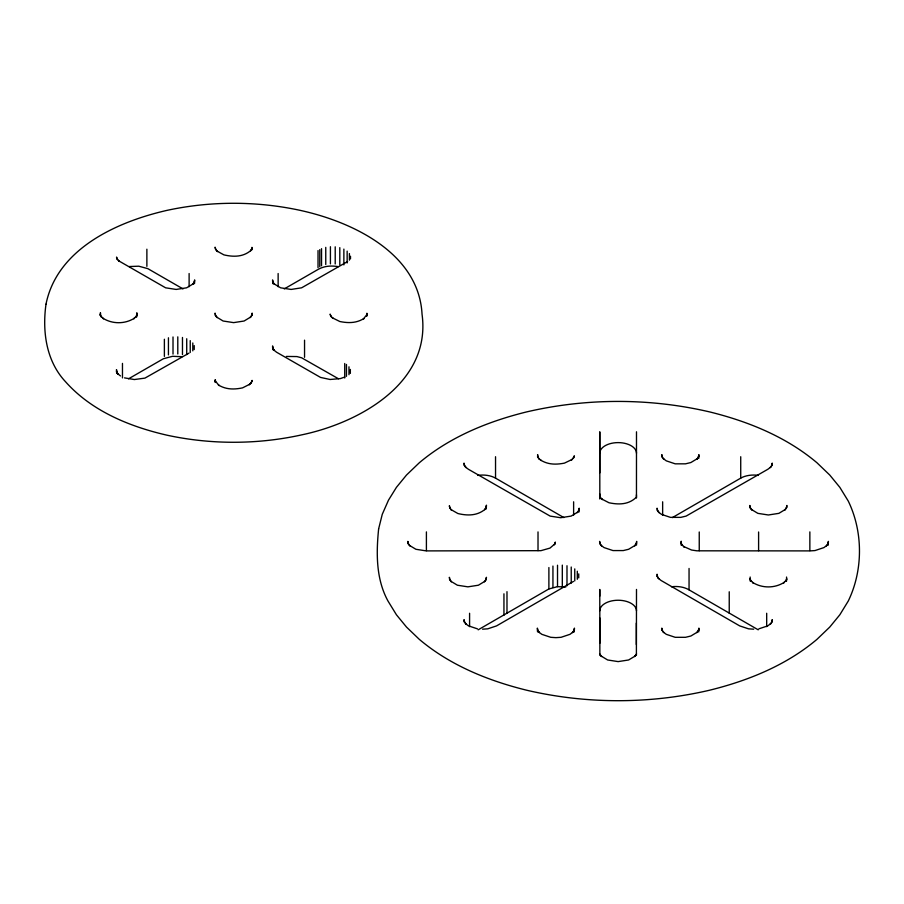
<?xml version="1.0" encoding="UTF-8"?>
<svg xmlns="http://www.w3.org/2000/svg" width="904" height="904" viewBox="0 0 904 904"><rect width="100%" height="100%" fill="white"/><g stroke="black" fill="none" stroke-linecap="round" stroke-linejoin="round"><path stroke-width="1.36" d="M636.461 497.991L636.495 431.796M636.393 655.456L636.495 589.431M599.872 655.456L599.77 589.431L599.77 596.131M251.967 247.368L251.549 250.125L252.239 248.069L250.532 250.77L251.278 250.114C243.538 257.041 233.74 257.165 223.909 254.871L216.824 250.973L217.536 251.594L215.434 248.995L215.943 249.933L215.095 247.176L215.276 248.284M251.979 314.208L252.159 313.1L251.527 315.88L252.046 314.92L250.137 317.575L250.86 316.931L244.125 321.01L233.627 322.626L223.118 321.01L216.384 316.931L217.107 317.575L215.208 314.92L215.717 315.88L215.084 313.1L215.265 314.208M486.262 578.424L486.442 577.306L485.81 580.086L486.318 579.125L484.408 581.78L485.143 581.136L478.397 585.216L467.899 586.843L457.39 585.216L450.655 581.136L451.378 581.78L449.48 579.125L449.989 580.086L449.356 577.306L449.537 578.424M772.061 464.215L772.242 463.108L771.609 465.888L772.118 464.927L770.219 467.583L770.942 466.939L767.846 469.278L686.125 516.094L680.78 517.37L670.474 517.37L661.547 514.399L658.383 512.014L659.106 512.658L657.208 510.003L657.716 510.963L657.084 508.195L657.264 509.302M786.729 506.568L786.909 505.46L786.277 508.229L786.785 507.268L784.887 509.924L785.61 509.28L778.875 513.359L768.366 514.986L757.868 513.359L751.122 509.28L751.857 509.924L749.947 507.268L750.456 508.229L749.823 505.46L750.004 506.568M772.061 620.765L772.242 619.658L771.609 622.427L772.118 621.466L770.219 624.122L770.942 623.477L767.779 625.862L758.851 628.834M251.922 381.499L252.092 380.392L251.063 383.126L251.561 382.2L249.267 384.754L249.956 384.143L242.543 387.872C233.752 389.714 225.808 389.534 218.406 384.98L219.05 385.556L214.858 380.392L215.547 382.471L215.333 379.703L215.333 382.335M555.146 543.18L555.327 542.072L554.389 544.818L554.886 543.88L549.96 548.106L540.931 550.672L426.236 550.898L415.908 549.282L409.162 545.214L409.896 545.858L407.986 543.202L408.495 544.151L407.862 541.383L408.043 542.49M574.164 456.882L574.334 455.785L573.204 458.497L573.69 457.571L571.317 460.102L571.995 459.492L564.424 463.13C555.587 464.848 547.722 464.622 540.411 459.944L541.067 460.531L538.468 458.079L538.953 458.983L537.586 456.305L537.767 457.401L537.643 454.633L537.643 457.311M786.57 579.803L786.751 578.707L785.497 581.408L785.983 580.492L783.497 582.978L784.163 582.391C774.671 588.425 762.061 588.425 752.569 582.391L753.235 582.978L750.749 580.492L751.235 581.408L749.981 578.707L750.162 579.803M636.552 653.897L634.642 656.541L635.376 655.897L628.63 659.976L618.133 661.604L607.635 659.976L600.889 655.897L601.623 656.541L599.714 653.897M636.066 497.516C628.529 504.669 618.856 504.827 609.002 502.76L601.668 498.985L602.369 499.596L600.132 497.03M478.171 629.817L548.886 588.956L557.519 586.651L565.814 587.001M188.992 353.136L144.922 378.121L134.334 379.544L124.515 377.872M347.622 261.538L301.62 287.811L291.111 289.438L280.613 287.811L273.878 283.743L274.601 284.387L272.692 281.732L273.211 282.681L272.579 279.912L272.759 283.653M573.498 581.419L496.556 625.896L487.719 628.834L482.566 629.184M672.406 517.585L740.726 478.137A18.362 10.599 0 0 1 758.456 475.402M284.251 288.918L316.965 270.081C323.643 266.002 330.276 265.403 338.277 266.623M128.549 378.81L163.421 358.73L172.562 356.3L182.054 356.696M344.786 377.024L340.356 378.595L330.073 379.488L320.536 377.42L276.511 352.187L273.539 349.78L274.285 350.436L272.533 347.746L273.053 348.707L272.59 345.927L272.771 349.678M129.261 266.544L138.753 266.194L147.849 268.657L183.003 288.907M286.387 356.436L296.93 356.571L301.665 357.814L338.48 378.776M753.699 629.184L748.546 628.834L739.698 625.896L661.027 580.458L658.044 578.051L658.79 578.718L657.05 576.017L657.558 576.989L657.095 574.209L657.276 575.317M477.414 628.834L468.487 625.862L465.323 623.477L466.046 624.122L464.147 621.466L464.656 622.427L464.023 619.658L464.204 620.765M671.491 586.775A18.362 10.599 0 0 1 689.051 589.871L758.23 629.828M477.809 475.402A18.362 10.599 0 0 1 495.539 478.137L563.859 517.585M120.492 375.962L117.463 373.533L118.209 374.188L116.458 371.499L116.966 372.459L116.492 369.679L116.672 373.431M330.322 315.191L330.152 314.095L331.214 316.818L330.717 315.892L333.045 318.434L332.356 317.824L339.825 321.519C348.639 323.316 356.549 323.123 363.928 318.524L363.272 319.112L367.408 313.925L366.708 316.004L366.888 313.236L366.888 315.869M116.729 258.171L116.548 257.075L117.576 259.798L117.079 258.872L119.362 261.425L118.673 260.815L165.624 287.811L176.133 289.438L186.631 287.811L193.377 283.743L192.642 284.387L194.552 281.732L194.044 282.681L194.665 279.912L194.496 283.653M661.999 455.752L661.818 454.644L662.451 457.413L661.943 456.463L663.852 459.119L663.118 458.475L666.282 460.848L675.209 463.831L685.514 463.831L690.859 462.543L697.606 458.475L696.871 459.119L698.781 456.463L698.272 457.413L698.905 454.644L698.724 458.43M661.999 629.229L661.818 628.122L662.451 630.89L661.943 629.941L663.852 632.597L663.118 631.952L666.282 634.325L675.209 637.309L685.514 637.309L690.859 636.02L697.606 631.952L696.871 632.597L698.781 629.941L698.272 630.89L698.905 628.122L698.724 631.907M599.77 542.49L599.589 541.383L600.222 544.151L599.714 543.202L601.623 545.858L600.889 545.214L604.053 547.587L612.98 550.57L623.285 550.57L628.63 549.282L635.376 545.214L634.642 545.858L636.552 543.202L636.043 544.151L636.676 541.383L636.495 545.168M464.204 464.215L464.023 463.108L464.656 465.888L464.147 464.927L466.046 467.583L465.323 466.939L468.419 469.278L550.14 516.094L560.638 517.721L571.147 516.094L577.882 512.014L577.159 512.658L579.057 510.003L578.549 510.963L579.181 508.195L579.001 511.98M449.548 506.839L449.367 505.731L450.124 508.5L449.616 507.551L451.638 510.172L450.926 509.54L457.876 513.517C467.673 515.924 477.538 515.822 485.391 509.02L484.657 509.675L486.442 506.997L485.923 507.958L486.431 505.178L486.25 508.963M599.804 617.873L599.928 643.139M599.827 499.008L599.77 431.796L599.793 472.86M599.804 493.9L599.804 498.104M828.222 545.168L828.403 541.383L827.77 544.151L828.279 543.202L826.369 545.858L827.103 545.214L823.939 547.587L815.012 550.57L810.029 550.898L696.905 550.818L691.605 550.039L683.774 546.558L684.43 547.146L681.899 544.671L682.384 545.587L681.085 542.897L681.266 543.982L681.209 541.213L681.209 545.236M809.86 531.891L809.86 550.626M786.57 577.034L786.57 581.046M766.682 613.262L766.682 626.653M758.603 531.993L758.603 550.728M750.162 577.034L750.162 581.046M740.726 456.723L740.726 478.137M729.234 591.781L729.234 613.194M699.244 531.981L699.244 550.717M689.051 568.458L689.051 589.871M662.643 501.799L662.643 515.19M636.439 494.77L636.439 497.449M636.337 623.105L636.337 644.529M578.729 573.882L578.729 577.893M577.306 571.238L577.306 579.272M574.752 568.898L574.752 580.944M574.266 631.907L574.447 628.122L573.814 630.89L574.322 629.941L572.413 632.597L573.147 631.952L569.983 634.325L561.056 637.309L555.903 637.648L550.751 637.309L541.824 634.325L538.66 631.952L539.394 632.597L537.484 629.941L537.993 630.89L537.36 628.122L537.541 631.907M573.622 501.799L573.622 515.19M571.226 567.023L571.226 583.091M566.989 565.734L566.989 585.815M562.311 565.124L562.311 586.549M557.519 565.237L557.519 586.651M552.943 566.062L552.943 587.476M548.886 567.542L548.886 588.956M538.016 531.914L538.016 550.649M506.986 591.679L506.986 613.093M503.946 593.815L503.946 615.24M495.539 456.723L495.539 478.137M469.583 613.262L469.583 626.653M426.405 531.891L426.405 550.626M350.492 256.25L350.492 258.883M350.345 369.453L350.345 373.408M349.407 253.561L349.407 260.149M348.978 366.809L348.978 374.719M347.147 251.12L347.147 262.974M346.469 364.448L346.469 376.313M344.718 363.498L344.718 377.996M343.87 249.097L343.87 264.906M339.802 247.639L339.802 264.77M335.214 246.826L335.214 263.968M330.423 246.735L330.423 263.866M325.756 247.368L325.756 264.499M321.53 248.668L321.53 265.799M319.779 249.617L319.779 266.748M318.027 250.566L318.027 267.697M304.546 340.175L304.546 357.306M278.138 273.528L278.138 286.704M194.224 345.611L194.224 349.554M192.801 342.966L192.801 350.865M190.235 340.627L190.235 352.481M189.117 273.528L189.117 286.704M186.721 338.751L186.721 354.56M182.472 337.463L182.472 354.594M177.794 336.853L177.794 353.984M173.014 336.966L173.014 354.097M168.438 337.78L168.438 354.91M164.381 339.26L164.381 356.391M146.877 249.199L146.877 266.33M136.832 316.773L136.832 312.818L136.843 315.586L137.024 314.49L135.781 317.191L136.267 316.264L133.781 318.762L134.447 318.174C124.967 324.22 112.356 324.22 102.864 318.197L103.531 318.784L101.033 316.298L101.519 317.214L100.265 314.513L100.434 315.609L100.434 312.841L100.434 315.485M122.469 363.397L122.469 377.895M599.77 453.209A18.362 10.599 0 0 1 618.133 442.61A18.362 10.599 0 0 1 636.495 453.209M599.77 610.844A18.362 10.599 0 0 1 618.133 600.245A18.362 10.599 0 0 1 636.495 610.844M46.002 304.173C42.206 331.339 46.104 361.069 65.585 381.793C91.428 410.845 128.967 426.36 166.11 434.982L166.505 435.084C210.564 444.666 256.679 444.666 300.738 435.084L301.134 434.982C358.481 423.174 431.524 383.364 422.044 314.208C418.823 253.47 353.091 222.113 301.134 210.575L300.738 210.474C256.679 200.891 210.564 200.891 166.505 210.474L166.11 210.575C116.514 222.034 57.11 248.962 46.002 304.173M378.629 528.874C376.177 553.146 375.928 579.001 387.997 601.036L396.438 614.788L406.506 627.071L419.309 639.354C449.977 665.242 487.99 680.678 526.625 690.204L527.043 690.306C586.719 704.159 649.547 704.159 709.222 690.306L709.64 690.204C748.275 680.678 786.288 665.242 816.956 639.354L829.759 627.071L839.827 614.788L848.268 601.036C863.196 570.254 863.196 531.868 848.268 501.076L839.827 487.335L829.759 475.041L816.956 462.758C786.288 436.881 748.275 421.433 709.64 411.908L709.222 411.817C649.547 397.963 586.719 397.963 527.043 411.817L526.625 411.908C487.99 421.433 449.977 436.881 419.309 462.758L406.506 475.041L396.438 487.335L388.505 500.138L382.268 514.297L378.629 528.874"/></g></svg>
